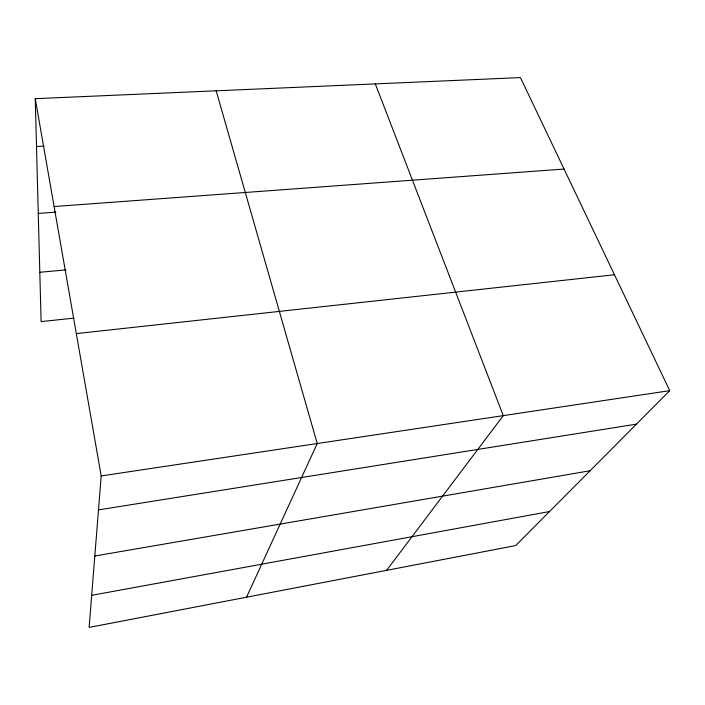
<?xml version="1.0" encoding="UTF-8"?>
<svg xmlns="http://www.w3.org/2000/svg" width="705" height="705" viewBox="0 0 705 705"><rect width="100%" height="100%" fill="white"/><g stroke="black" fill="none" stroke-linecap="round" stroke-linejoin="round"><path stroke-width="1.06" d="M35.25 98.674L101.194 475.946L89.121 627.406L515.672 545.582L669.75 390.658L520.44 77.594L35.25 98.674L41.102 321.586L73.928 318.14M246.53 597.214L317.224 443.542L216.162 90.813M386.613 570.345L503.273 415.633L375.316 83.904M91.676 595.32L549.53 511.539M94.805 556.007L590.103 470.746M98.48 509.891L636.448 424.137M101.194 475.946L669.75 390.658M76.307 333.606L614.469 274.756M39.806 272.28L66.023 269.883M38.264 213.448L55.792 212.126M54.1 206.539L564.053 169.05M36.51 146.534L44.168 146.102"/></g></svg>
